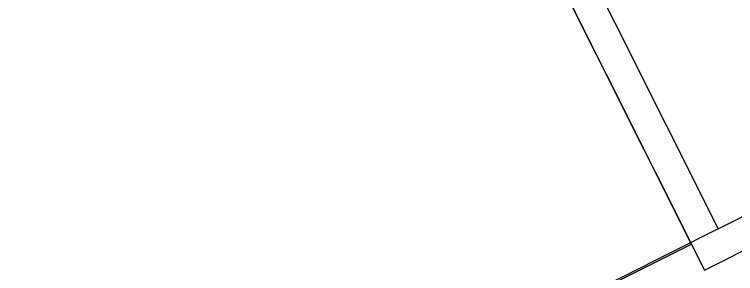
# Model space of a CAD drawing. Header units: millimetres. Extents: x 460 to 723, y 360 to 962.
# Drawn here: x 600.9 to 606.22, y 475.51 to 477.42 of the extents above; entities that cross this region are included whole.
import ezdxf

# ---------------------------------------------------------------- set-up
doc = ezdxf.new("R2010")
doc.units = ezdxf.units.MM
doc.layers.add('5', color=5, linetype='Continuous')

msp = doc.modelspace()

# ---------------------------------------------------------------- linework, layer by layer
at = {"layer": '5', "color": 210, "linetype": 'Continuous', "elevation": -8.1697}
msp.add_lwpolyline([(608.5543, 458.0316), (600.9023, 473.2227), (605.8932, 475.7239), (602.7282, 482.0393), (602.665, 491.9606), (610.4497, 495.8818), (609.6749, 497.4202), (613.7872, 499.4916), (615.6229, 495.8473), (614.5896, 495.3268), (616.3147, 491.9021), (617.348, 492.4226), (625.1918, 476.8569), (617.784, 473.1056), (621.9711, 464.7898)], close=True, dxfattribs=at)
at = {"layer": '5', "elevation": -8.1697}
for points in [[(602.7282, 482.0393), (605.9895, 475.5317), (614.2176, 479.6763)], [(603.0319, 481.9387), (606.0903, 475.836)], [(606.0903, 475.836), (608.5847, 477.0925)], [(606.0903, 475.836), (600.9023, 473.2227)]]:
    msp.add_lwpolyline(points, dxfattribs=at)

doc.saveas('drawing.dxf')
